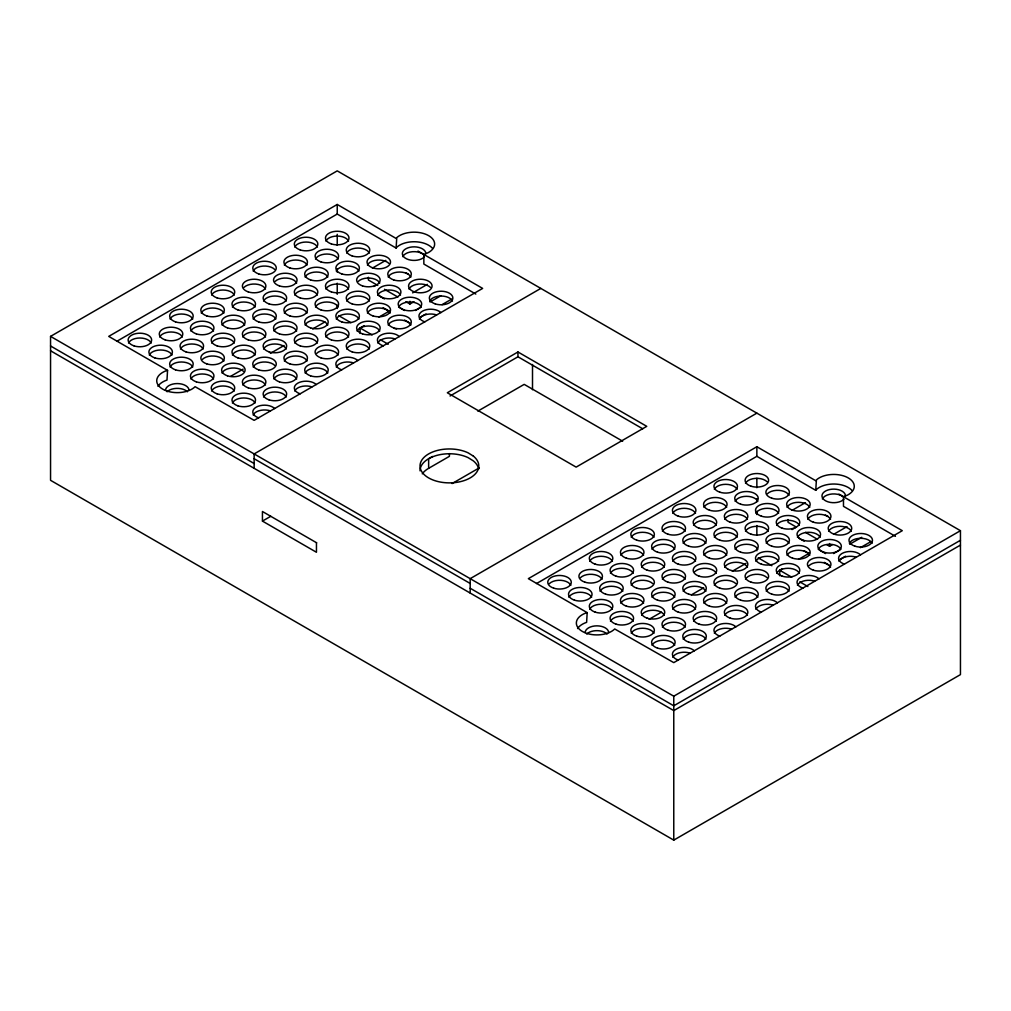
<?xml version="1.0" encoding="UTF-8"?>
<svg xmlns="http://www.w3.org/2000/svg" width="1011" height="1011" viewBox="0 0 1011 1011"><rect width="100%" height="100%" fill="white"/><g stroke="black" fill="none" stroke-linecap="round" stroke-linejoin="round"><path stroke-width="1.5" d="M116.884 341.276L337.232 214.054L396.11 248.049L396.767 237.636A20.561 11.879 0 0 1 427.337 234.956A20.561 11.879 0 0 1 427.956 252.801L423.849 254.456L423.849 264.061L475.815 294.062M396.11 248.049L396.767 247.227A20.561 11.879 0 0 1 432.354 248.163M536.512 583.549L756.86 456.327L815.751 490.322L816.408 479.909A20.561 11.879 0 0 1 846.978 477.23A20.561 11.879 0 0 1 847.597 495.074L843.477 496.73L843.477 506.334L895.443 536.335M815.751 490.322L816.408 489.501A20.561 11.879 0 0 1 851.982 490.436M50.55 336.385L337.232 170.872L960.45 530.687L960.45 674.615L673.768 840.128L50.55 480.313L50.55 336.385L673.768 696.2L960.45 530.687M396.11 238.444L337.232 204.462L108.72 336.385L167.548 370.355L166.992 380.073A20.561 11.879 0 0 0 157.943 386.303M372.414 268.105L385.81 260.358M373.754 286.517L376.433 284.976M230.849 376.218L243.12 369.141M270.392 353.382L284.04 345.509M312.677 328.979L324.961 321.89M412.614 292.861L427.362 284.356M360.08 333.478L360.08 327.994L364.124 325.656M378.948 317.1L389.728 310.882M405.916 301.682L409.935 304.008L413.967 301.682M415.306 310.503L420.664 307.407M430.041 301.998L440.771 295.806M420.664 316.999L426.023 313.916M442.11 304.627L451.487 299.205M540.822 288.413L254.14 453.926L254.14 468.32M517.961 351.98L447.33 392.761L576.131 467.12L646.762 426.339L517.961 351.98L517.961 356.782L642.693 428.79M450.047 395.983L517.961 356.782M316.67 542.806L262.443 511.503L262.443 521.095L270.758 516.292M477.874 411.111L524.191 384.37L622.65 441.2M432.531 456.479L428.639 458.729L428.639 468.32A29.382 16.96 0 0 0 422.269 473.818M428.639 468.32L449.415 456.327L449.415 453.585M452.094 483.561L479.302 467.853M756.86 413.145L470.178 578.658L470.178 593.053M815.751 480.718L756.86 446.736L528.349 578.658L587.176 612.628L586.62 622.346A20.561 11.879 0 0 0 577.584 628.577M792.043 510.378L805.451 502.631M792.043 529.562L796.061 527.249M649.113 619.288L661.384 612.198M691.398 594.872L703.669 587.783M732.318 571.253L745.954 563.38M833.595 534.364L847.003 526.63M779.721 575.752L779.721 570.267L782.413 568.713M798.576 559.374L809.356 553.156M826.897 544.727L829.576 546.281L832.255 544.727M833.595 553.548L840.293 549.681M849.682 544.272L861.738 537.309M838.953 560.056L845.651 556.189M860.399 547.671L871.128 541.479M960.45 540.278L673.768 705.792L470.178 588.25M960.45 545.081L673.768 710.594L50.55 350.779M167.548 370.355L166.992 370.481A20.561 11.879 0 0 0 162.733 389.159A20.561 11.879 0 0 0 195.085 386.695L254.14 420.349L482.651 288.413L417.985 251.082M587.176 612.628L586.62 612.754A20.561 11.879 0 0 0 582.361 631.433A20.561 11.879 0 0 0 614.713 628.968L673.768 662.622L902.28 530.687L838.953 494.126M377.773 285.431L368.396 280.022L368.396 277.279M384.471 289.298L397.879 297.044M796.061 526.933L788.024 522.295L788.024 519.553M805.451 532.355L817.507 539.318M377.773 295.022L384.471 298.902M399.219 307.407L404.577 310.503M798.753 538.079L804.111 541.176M818.847 549.681L825.557 553.548M383.131 307.723L389.842 311.59M404.577 320.095L409.935 323.191M804.111 550.768L809.47 553.864M824.218 562.369L829.576 565.465M338.597 315.584L350.88 322.673M360.08 327.994L372.149 334.957M380.187 339.595L388.224 344.245M758.225 557.857L771.873 565.743M779.721 570.267L791.777 577.23M799.815 581.868L807.865 586.519M254.14 458.729L470.178 583.461M50.55 345.977L254.14 463.518M262.443 521.095L316.456 552.271L316.456 542.68M829.576 543.539L829.576 546.281M756.86 446.736L756.86 456.327M756.86 478.254L756.86 487.719M756.86 498.752L756.86 501.898M756.86 511.364L756.86 514.511M756.86 525.543L756.86 535.009M756.86 547.621L756.86 550.768M673.768 696.2L673.768 840.128M532.506 364.491L532.506 389.715M409.935 301.265L409.935 304.008M337.232 204.462L337.232 214.054M337.232 234.312L337.232 245.357M337.232 269.04L337.232 272.186M337.232 283.232L337.232 294.289M337.232 305.335L337.232 308.494M827.857 516.179A11.753 6.786 0 0 1 825.418 515.092M408.217 273.905A11.753 6.786 0 0 1 405.79 272.818M844.476 564.151A11.753 6.786 0 0 1 842.037 553.472A11.753 6.786 0 0 1 860.525 554.875M802.924 588.137A11.753 6.786 0 0 1 800.485 577.458A11.753 6.786 0 0 1 818.973 578.861M761.371 612.123A11.753 6.786 0 0 1 758.945 601.444A11.753 6.786 0 0 1 777.434 602.859M719.832 636.109A11.753 6.786 0 0 1 717.393 625.443A11.753 6.786 0 0 1 735.882 626.845M678.28 660.095A11.753 6.786 0 0 1 675.841 649.428A11.753 6.786 0 0 1 694.33 650.831M843.907 499.295A11.753 6.786 0 0 1 824.723 500.268A11.753 6.786 0 0 1 829.715 489.526A11.753 6.786 0 0 1 845.474 495.908M585.154 632.633A11.753 6.786 0 0 1 596.907 625.847A11.753 6.786 0 0 1 608.66 632.633M586.734 634.036A11.753 6.786 0 0 1 607.08 634.036M610.48 621.285A11.753 6.786 0 0 1 621.828 616.255A11.753 6.786 0 0 1 633.189 621.285M631.256 633.278A11.753 6.786 0 0 1 642.604 628.248A11.753 6.786 0 0 1 653.965 633.278M652.032 645.271A11.753 6.786 0 0 1 663.38 640.241A11.753 6.786 0 0 1 674.729 645.271M672.808 657.264A11.753 6.786 0 0 1 690.033 653.144M589.704 609.292A11.753 6.786 0 0 1 601.065 604.262A11.753 6.786 0 0 1 612.413 609.292M568.94 597.299A11.753 6.786 0 0 1 580.289 592.269A11.753 6.786 0 0 1 591.637 597.299M549.339 583.663A11.753 6.786 0 0 1 561.042 580.327A11.753 6.786 0 0 1 570.861 585.306M683.196 639.268A11.753 6.786 0 0 1 694.544 634.238A11.753 6.786 0 0 1 705.893 639.268M662.42 627.275A11.753 6.786 0 0 1 673.768 622.245A11.753 6.786 0 0 1 685.117 627.275M641.644 615.282A11.753 6.786 0 0 1 652.992 610.252A11.753 6.786 0 0 1 664.341 615.282M620.868 603.289A11.753 6.786 0 0 1 632.216 598.259A11.753 6.786 0 0 1 643.577 603.289M600.092 591.296A11.753 6.786 0 0 1 611.453 586.266A11.753 6.786 0 0 1 622.801 591.296M580.491 577.673A11.753 6.786 0 0 1 592.206 574.336A11.753 6.786 0 0 1 602.025 579.303M714.347 633.278A11.753 6.786 0 0 1 731.585 629.158M693.584 621.285A11.753 6.786 0 0 1 704.932 616.255A11.753 6.786 0 0 1 716.281 621.285M672.808 609.292A11.753 6.786 0 0 1 684.156 604.262A11.753 6.786 0 0 1 695.505 609.292M652.032 597.299A11.753 6.786 0 0 1 663.38 592.269A11.753 6.786 0 0 1 674.729 597.299M631.256 585.306A11.753 6.786 0 0 1 641.075 580.327A11.753 6.786 0 0 1 652.79 583.663M610.48 573.313A11.753 6.786 0 0 1 621.828 568.283A11.753 6.786 0 0 1 633.189 573.313M589.704 561.307A11.753 6.786 0 0 1 601.065 556.29A11.753 6.786 0 0 1 612.413 561.307M641.644 567.31A11.753 6.786 0 0 1 652.992 562.28A11.753 6.786 0 0 1 664.341 567.31M620.868 555.317A11.753 6.786 0 0 1 632.216 550.287A11.753 6.786 0 0 1 643.577 555.317M662.42 579.303A11.753 6.786 0 0 1 673.768 574.273A11.753 6.786 0 0 1 685.117 579.303M683.196 591.296A11.753 6.786 0 0 1 694.544 586.266A11.753 6.786 0 0 1 705.893 591.296M703.972 603.289A11.753 6.786 0 0 1 715.32 598.259A11.753 6.786 0 0 1 726.669 603.289M724.735 615.282A11.753 6.786 0 0 1 736.096 610.252A11.753 6.786 0 0 1 747.445 615.282M631.256 537.321A11.753 6.786 0 0 1 642.604 532.291A11.753 6.786 0 0 1 653.965 537.321M652.032 549.314A11.753 6.786 0 0 1 663.38 544.284A11.753 6.786 0 0 1 674.729 549.314M672.808 561.307A11.753 6.786 0 0 1 684.156 556.29A11.753 6.786 0 0 1 695.505 561.307M694.759 571.67A11.753 6.786 0 0 1 706.462 568.334A11.753 6.786 0 0 1 716.281 573.313M714.347 585.306A11.753 6.786 0 0 1 724.167 580.327A11.753 6.786 0 0 1 735.882 583.663M735.123 597.299A11.753 6.786 0 0 1 746.472 592.269A11.753 6.786 0 0 1 757.833 597.299M755.899 609.292A11.753 6.786 0 0 1 773.124 605.172M766.287 591.296A11.753 6.786 0 0 1 777.636 586.266A11.753 6.786 0 0 1 788.984 591.296M745.511 579.303A11.753 6.786 0 0 1 755.331 574.336A11.753 6.786 0 0 1 767.046 577.673M724.735 567.31A11.753 6.786 0 0 1 736.096 562.28A11.753 6.786 0 0 1 747.445 567.31M703.972 555.317A11.753 6.786 0 0 1 715.32 550.287A11.753 6.786 0 0 1 726.669 555.317M683.196 543.324A11.753 6.786 0 0 1 694.544 538.294A11.753 6.786 0 0 1 705.893 543.324M662.42 531.331A11.753 6.786 0 0 1 673.768 526.301A11.753 6.786 0 0 1 685.117 531.331M672.808 513.335A11.753 6.786 0 0 1 684.156 508.306A11.753 6.786 0 0 1 695.505 513.335M693.584 525.328A11.753 6.786 0 0 1 704.932 520.299A11.753 6.786 0 0 1 716.281 525.328M714.347 537.321A11.753 6.786 0 0 1 725.708 532.291A11.753 6.786 0 0 1 737.057 537.321M735.123 549.314A11.753 6.786 0 0 1 746.472 544.284A11.753 6.786 0 0 1 757.833 549.314M755.899 561.307A11.753 6.786 0 0 1 767.248 556.29A11.753 6.786 0 0 1 778.609 561.307M776.675 573.313A11.753 6.786 0 0 1 788.024 568.283A11.753 6.786 0 0 1 799.372 573.313M797.452 585.306A11.753 6.786 0 0 1 814.676 581.186M809.015 565.68A11.753 6.786 0 0 1 820.717 562.343A11.753 6.786 0 0 1 830.537 567.31M787.063 555.317A11.753 6.786 0 0 1 798.412 550.287A11.753 6.786 0 0 1 809.76 555.317M766.287 543.324A11.753 6.786 0 0 1 777.636 538.294A11.753 6.786 0 0 1 788.984 543.324M745.511 531.331A11.753 6.786 0 0 1 756.86 526.301A11.753 6.786 0 0 1 768.221 531.331M724.735 519.338A11.753 6.786 0 0 1 736.096 514.308A11.753 6.786 0 0 1 747.445 519.338M703.972 507.345A11.753 6.786 0 0 1 715.32 502.315A11.753 6.786 0 0 1 726.669 507.345M714.347 489.349A11.753 6.786 0 0 1 725.708 484.32A11.753 6.786 0 0 1 737.057 489.349M735.123 501.342A11.753 6.786 0 0 1 746.472 496.313A11.753 6.786 0 0 1 757.833 501.342M755.899 513.335A11.753 6.786 0 0 1 767.248 508.306A11.753 6.786 0 0 1 778.609 513.335M776.675 525.328A11.753 6.786 0 0 1 788.024 520.299A11.753 6.786 0 0 1 799.372 525.328M797.452 537.321A11.753 6.786 0 0 1 808.8 532.291A11.753 6.786 0 0 1 820.148 537.321M818.228 549.314A11.753 6.786 0 0 1 829.576 544.284A11.753 6.786 0 0 1 840.925 549.314M838.991 561.307A11.753 6.786 0 0 1 856.229 557.187M849.379 543.324A11.753 6.786 0 0 1 860.74 538.294A11.753 6.786 0 0 1 872.089 543.324M828.616 531.331A11.753 6.786 0 0 1 839.964 526.301A11.753 6.786 0 0 1 851.313 531.331M807.84 519.338A11.753 6.786 0 0 1 819.188 514.308A11.753 6.786 0 0 1 830.537 519.338M787.063 507.345A11.753 6.786 0 0 1 798.412 502.315A11.753 6.786 0 0 1 809.76 507.345M767.463 493.709A11.753 6.786 0 0 1 779.178 490.373A11.753 6.786 0 0 1 788.984 495.352M745.511 483.359A11.753 6.786 0 0 1 755.331 478.38A11.753 6.786 0 0 1 767.046 481.716M822.373 498.941A11.753 6.786 0 0 1 832.192 493.975A11.753 6.786 0 0 1 843.907 497.311M424.835 321.877A11.753 6.786 0 0 1 422.408 311.198A11.753 6.786 0 0 1 440.897 312.601M383.295 345.863A11.753 6.786 0 0 1 380.856 335.184A11.753 6.786 0 0 1 399.345 336.587M341.743 369.849A11.753 6.786 0 0 1 339.304 359.17A11.753 6.786 0 0 1 357.793 360.586M300.191 393.835A11.753 6.786 0 0 1 297.765 383.169A11.753 6.786 0 0 1 316.241 384.572M258.652 417.821A11.753 6.786 0 0 1 256.213 407.155A11.753 6.786 0 0 1 274.701 408.558M424.266 257.021A11.753 6.786 0 0 1 405.095 257.995A11.753 6.786 0 0 1 410.074 247.253A11.753 6.786 0 0 1 425.846 253.635M165.526 390.36A11.753 6.786 0 0 1 177.266 383.573A11.753 6.786 0 0 1 189.019 390.36M167.093 391.762A11.753 6.786 0 0 1 187.452 391.762M190.852 379.011A11.753 6.786 0 0 1 202.2 373.982A11.753 6.786 0 0 1 213.548 379.011M211.628 391.004A11.753 6.786 0 0 1 222.976 385.975A11.753 6.786 0 0 1 234.325 391.004M232.391 402.997A11.753 6.786 0 0 1 243.752 397.968A11.753 6.786 0 0 1 255.101 402.997M253.167 414.99A11.753 6.786 0 0 1 270.392 410.87M170.075 367.018A11.753 6.786 0 0 1 181.424 361.989A11.753 6.786 0 0 1 192.772 367.018M149.299 355.025A11.753 6.786 0 0 1 160.648 349.996A11.753 6.786 0 0 1 172.009 355.025M128.523 343.032A11.753 6.786 0 0 1 139.872 338.003A11.753 6.786 0 0 1 151.233 343.032M263.555 396.994A11.753 6.786 0 0 1 274.904 391.965A11.753 6.786 0 0 1 286.265 396.994M242.779 385.001A11.753 6.786 0 0 1 254.14 379.972A11.753 6.786 0 0 1 265.489 385.001M222.016 373.008A11.753 6.786 0 0 1 231.822 368.042A11.753 6.786 0 0 1 243.537 371.378M202.415 359.385A11.753 6.786 0 0 1 214.117 356.049A11.753 6.786 0 0 1 223.936 361.015M180.464 349.022A11.753 6.786 0 0 1 191.812 343.993A11.753 6.786 0 0 1 203.16 349.022M159.687 337.029A11.753 6.786 0 0 1 171.036 332A11.753 6.786 0 0 1 182.384 337.029M294.719 391.004A11.753 6.786 0 0 1 311.944 386.884M273.943 379.011A11.753 6.786 0 0 1 285.292 373.982A11.753 6.786 0 0 1 296.653 379.011M253.167 367.018A11.753 6.786 0 0 1 262.986 362.039A11.753 6.786 0 0 1 274.701 365.375M232.391 355.025A11.753 6.786 0 0 1 243.752 349.996A11.753 6.786 0 0 1 255.101 355.025M211.628 343.032A11.753 6.786 0 0 1 222.976 338.003A11.753 6.786 0 0 1 234.325 343.032M190.852 331.039A11.753 6.786 0 0 1 202.2 326.01A11.753 6.786 0 0 1 213.548 331.039M170.075 319.034A11.753 6.786 0 0 1 181.424 314.017A11.753 6.786 0 0 1 192.772 319.034M222.016 325.036A11.753 6.786 0 0 1 233.364 320.007A11.753 6.786 0 0 1 244.713 325.036M201.24 313.044A11.753 6.786 0 0 1 212.588 308.014A11.753 6.786 0 0 1 223.936 313.044M242.779 337.029A11.753 6.786 0 0 1 254.14 332A11.753 6.786 0 0 1 265.489 337.029M263.555 349.022A11.753 6.786 0 0 1 274.904 343.993A11.753 6.786 0 0 1 286.265 349.022M284.331 361.015A11.753 6.786 0 0 1 295.68 355.986A11.753 6.786 0 0 1 307.028 361.015M305.107 373.008A11.753 6.786 0 0 1 316.456 367.979A11.753 6.786 0 0 1 327.804 373.008M211.628 295.048A11.753 6.786 0 0 1 222.976 290.018A11.753 6.786 0 0 1 234.325 295.048M232.391 307.041A11.753 6.786 0 0 1 243.752 302.011A11.753 6.786 0 0 1 255.101 307.041M253.167 319.034A11.753 6.786 0 0 1 264.528 314.017A11.753 6.786 0 0 1 275.877 319.034M273.943 331.039A11.753 6.786 0 0 1 285.292 326.01A11.753 6.786 0 0 1 296.653 331.039M294.719 343.032A11.753 6.786 0 0 1 306.068 338.003A11.753 6.786 0 0 1 317.416 343.032M316.67 353.382A11.753 6.786 0 0 1 328.373 350.046A11.753 6.786 0 0 1 338.192 355.025M336.271 367.018A11.753 6.786 0 0 1 353.496 362.898M346.659 349.022A11.753 6.786 0 0 1 358.008 343.993A11.753 6.786 0 0 1 369.356 349.022M325.883 337.029A11.753 6.786 0 0 1 337.232 332A11.753 6.786 0 0 1 348.58 337.029M305.107 325.036A11.753 6.786 0 0 1 316.456 320.007A11.753 6.786 0 0 1 327.804 325.036M284.331 313.044A11.753 6.786 0 0 1 295.68 308.014A11.753 6.786 0 0 1 307.028 313.044M263.555 301.051A11.753 6.786 0 0 1 274.904 296.021A11.753 6.786 0 0 1 286.265 301.051M243.954 287.415A11.753 6.786 0 0 1 255.669 284.078A11.753 6.786 0 0 1 265.489 289.058M253.167 271.062A11.753 6.786 0 0 1 262.986 266.095A11.753 6.786 0 0 1 274.701 269.431M275.118 281.424A11.753 6.786 0 0 1 286.833 278.088A11.753 6.786 0 0 1 296.653 283.055M294.719 295.048A11.753 6.786 0 0 1 306.068 290.018A11.753 6.786 0 0 1 317.416 295.048M315.495 307.041A11.753 6.786 0 0 1 326.844 302.011A11.753 6.786 0 0 1 338.192 307.041M336.271 319.034A11.753 6.786 0 0 1 347.62 314.017A11.753 6.786 0 0 1 358.968 319.034M357.035 331.039A11.753 6.786 0 0 1 368.396 326.01A11.753 6.786 0 0 1 379.744 331.039M377.811 343.032A11.753 6.786 0 0 1 395.036 338.912M388.199 325.036A11.753 6.786 0 0 1 399.547 320.007A11.753 6.786 0 0 1 410.908 325.036M367.423 313.044A11.753 6.786 0 0 1 378.784 308.014A11.753 6.786 0 0 1 390.132 313.044M346.659 301.051A11.753 6.786 0 0 1 358.008 296.021A11.753 6.786 0 0 1 369.356 301.051M325.883 289.058A11.753 6.786 0 0 1 337.232 284.028A11.753 6.786 0 0 1 348.58 289.058M305.107 277.065A11.753 6.786 0 0 1 316.456 272.035A11.753 6.786 0 0 1 327.804 277.065M284.331 265.072A11.753 6.786 0 0 1 295.68 260.042A11.753 6.786 0 0 1 307.028 265.072M294.719 247.076A11.753 6.786 0 0 1 306.068 242.046A11.753 6.786 0 0 1 317.416 247.076M315.495 259.069A11.753 6.786 0 0 1 326.844 254.039A11.753 6.786 0 0 1 338.192 259.069M336.271 271.062A11.753 6.786 0 0 1 347.62 266.032A11.753 6.786 0 0 1 358.968 271.062M358.21 281.424A11.753 6.786 0 0 1 369.925 278.088A11.753 6.786 0 0 1 379.744 283.055M377.811 295.048A11.753 6.786 0 0 1 389.172 290.018A11.753 6.786 0 0 1 400.52 295.048M398.587 307.041A11.753 6.786 0 0 1 409.935 302.011A11.753 6.786 0 0 1 421.296 307.041M419.363 319.034A11.753 6.786 0 0 1 436.588 314.914M429.751 301.051A11.753 6.786 0 0 1 441.099 296.021A11.753 6.786 0 0 1 452.448 301.051M408.975 289.058A11.753 6.786 0 0 1 418.794 284.078A11.753 6.786 0 0 1 430.509 287.415M388.199 277.065A11.753 6.786 0 0 1 399.547 272.035A11.753 6.786 0 0 1 410.908 277.065M367.423 265.072A11.753 6.786 0 0 1 377.242 260.092A11.753 6.786 0 0 1 388.957 263.429M346.659 253.079A11.753 6.786 0 0 1 358.008 248.049A11.753 6.786 0 0 1 369.356 253.079M325.883 241.086A11.753 6.786 0 0 1 337.232 236.056A11.753 6.786 0 0 1 348.58 241.086M402.744 256.668A11.753 6.786 0 0 1 412.564 251.701A11.753 6.786 0 0 1 424.266 255.037M420.033 470.835A29.382 16.96 0 0 1 436.828 455.392A29.382 16.96 0 0 1 468.156 457.654L473.363 460.902A29.382 16.96 0 0 1 478.658 469.129M394.758 328.626A7.342 4.246 0 0 1 396.565 328.992M473.363 456.1L468.156 452.852A29.382 16.96 0 0 0 420.98 461.635A29.382 16.96 0 0 0 454.697 482.601A29.382 16.96 0 0 0 473.363 456.1M750.983 486.19A11.753 6.786 0 0 0 768.613 480.313A11.753 6.786 0 0 0 750.983 474.437A11.753 6.786 0 0 0 750.983 486.19M771.759 498.183A11.753 6.786 0 0 0 789.389 492.306A11.753 6.786 0 0 0 771.759 486.43A11.753 6.786 0 0 0 771.759 498.183M792.536 510.176A11.753 6.786 0 0 0 810.165 504.299A11.753 6.786 0 0 0 792.536 498.423A11.753 6.786 0 0 0 792.536 510.176M813.312 522.169A11.753 6.786 0 0 0 830.941 516.292A11.753 6.786 0 0 0 813.312 510.416A11.753 6.786 0 0 0 813.312 522.169M834.088 534.162A11.753 6.786 0 0 0 851.717 528.285A11.753 6.786 0 0 0 834.088 522.409A11.753 6.786 0 0 0 834.088 534.162M854.864 546.155A11.753 6.786 0 0 0 872.48 540.278A11.753 6.786 0 0 0 854.864 534.402A11.753 6.786 0 0 0 854.864 546.155M719.832 492.18A11.753 6.786 0 0 0 737.461 486.304A11.753 6.786 0 0 0 719.832 480.427A11.753 6.786 0 0 0 719.832 492.18M740.608 504.173A11.753 6.786 0 0 0 758.225 498.297A11.753 6.786 0 0 0 740.608 492.433A11.753 6.786 0 0 0 740.608 504.173M761.371 516.166A11.753 6.786 0 0 0 779.001 510.302A11.753 6.786 0 0 0 761.371 504.426A11.753 6.786 0 0 0 761.371 516.166M782.148 528.172A11.753 6.786 0 0 0 799.777 522.295A11.753 6.786 0 0 0 782.148 516.419A11.753 6.786 0 0 0 782.148 528.172M802.924 540.165A11.753 6.786 0 0 0 820.553 534.288A11.753 6.786 0 0 0 802.924 528.412A11.753 6.786 0 0 0 802.924 540.165M823.7 552.158A11.753 6.786 0 0 0 841.329 546.281A11.753 6.786 0 0 0 823.7 540.405A11.753 6.786 0 0 0 823.7 552.158M709.444 510.176A11.753 6.786 0 0 0 727.073 504.299A11.753 6.786 0 0 0 709.444 498.423A11.753 6.786 0 0 0 709.444 510.176M730.22 522.169A11.753 6.786 0 0 0 747.837 516.292A11.753 6.786 0 0 0 730.22 510.416A11.753 6.786 0 0 0 730.22 522.169M750.983 534.162A11.753 6.786 0 0 0 768.613 528.285A11.753 6.786 0 0 0 750.983 522.409A11.753 6.786 0 0 0 750.983 534.162M771.759 546.155A11.753 6.786 0 0 0 789.389 540.278A11.753 6.786 0 0 0 771.759 534.402A11.753 6.786 0 0 0 771.759 546.155M792.536 558.148A11.753 6.786 0 0 0 810.165 552.271A11.753 6.786 0 0 0 792.536 546.395A11.753 6.786 0 0 0 792.536 558.148M813.312 570.141A11.753 6.786 0 0 0 830.941 564.264A11.753 6.786 0 0 0 813.312 558.388A11.753 6.786 0 0 0 813.312 570.141M678.28 516.166A11.753 6.786 0 0 0 695.909 510.302A11.753 6.786 0 0 0 678.28 504.426A11.753 6.786 0 0 0 678.28 516.166M699.056 528.172A11.753 6.786 0 0 0 716.685 522.295A11.753 6.786 0 0 0 699.056 516.419A11.753 6.786 0 0 0 699.056 528.172M719.832 540.165A11.753 6.786 0 0 0 737.461 534.288A11.753 6.786 0 0 0 719.832 528.412A11.753 6.786 0 0 0 719.832 540.165M740.608 552.158A11.753 6.786 0 0 0 758.225 546.281A11.753 6.786 0 0 0 740.608 540.405A11.753 6.786 0 0 0 740.608 552.158M761.371 564.151A11.753 6.786 0 0 0 779.001 558.274A11.753 6.786 0 0 0 761.371 552.398A11.753 6.786 0 0 0 761.371 564.151M782.148 576.144A11.753 6.786 0 0 0 799.777 570.267A11.753 6.786 0 0 0 782.148 564.391A11.753 6.786 0 0 0 782.148 576.144M667.892 534.162A11.753 6.786 0 0 0 685.521 528.285A11.753 6.786 0 0 0 667.892 522.409A11.753 6.786 0 0 0 667.892 534.162M688.668 546.155A11.753 6.786 0 0 0 706.297 540.278A11.753 6.786 0 0 0 688.668 534.402A11.753 6.786 0 0 0 688.668 546.155M709.444 558.148A11.753 6.786 0 0 0 727.073 552.271A11.753 6.786 0 0 0 709.444 546.395A11.753 6.786 0 0 0 709.444 558.148M727.781 569.067A11.753 6.786 0 0 0 747.445 566.021A11.753 6.786 0 0 0 733.051 557.718A11.753 6.786 0 0 0 727.781 569.067M750.983 582.134A11.753 6.786 0 0 0 768.613 576.257A11.753 6.786 0 0 0 750.983 570.381A11.753 6.786 0 0 0 750.983 582.134M771.759 594.127A11.753 6.786 0 0 0 789.389 588.25A11.753 6.786 0 0 0 771.759 582.374A11.753 6.786 0 0 0 771.759 594.127M636.728 540.165A11.753 6.786 0 0 0 654.357 534.288A11.753 6.786 0 0 0 636.728 528.412A11.753 6.786 0 0 0 636.728 540.165M657.504 552.158A11.753 6.786 0 0 0 675.133 546.281A11.753 6.786 0 0 0 657.504 540.405A11.753 6.786 0 0 0 657.504 552.158M678.28 564.151A11.753 6.786 0 0 0 695.909 558.274A11.753 6.786 0 0 0 678.28 552.398A11.753 6.786 0 0 0 678.28 564.151M699.056 576.144A11.753 6.786 0 0 0 716.685 570.267A11.753 6.786 0 0 0 699.056 564.391A11.753 6.786 0 0 0 699.056 576.144M719.832 588.137A11.753 6.786 0 0 0 737.461 582.26A11.753 6.786 0 0 0 719.832 576.384A11.753 6.786 0 0 0 719.832 588.137M740.608 600.13A11.753 6.786 0 0 0 758.225 594.253A11.753 6.786 0 0 0 740.608 588.377A11.753 6.786 0 0 0 740.608 600.13M626.34 558.148A11.753 6.786 0 0 0 643.969 552.271A11.753 6.786 0 0 0 626.34 546.395A11.753 6.786 0 0 0 626.34 558.148M647.116 570.141A11.753 6.786 0 0 0 664.745 564.264A11.753 6.786 0 0 0 647.116 558.388A11.753 6.786 0 0 0 647.116 570.141M667.892 582.134A11.753 6.786 0 0 0 685.521 576.257A11.753 6.786 0 0 0 667.892 570.381A11.753 6.786 0 0 0 667.892 582.134M688.668 594.127A11.753 6.786 0 0 0 706.297 588.25A11.753 6.786 0 0 0 688.668 582.374A11.753 6.786 0 0 0 688.668 594.127M709.444 606.12A11.753 6.786 0 0 0 727.073 600.256A11.753 6.786 0 0 0 709.444 594.38A11.753 6.786 0 0 0 709.444 606.12M730.22 618.125A11.753 6.786 0 0 0 747.837 612.249A11.753 6.786 0 0 0 730.22 606.373A11.753 6.786 0 0 0 730.22 618.125M595.188 564.151A11.753 6.786 0 0 0 612.818 558.274A11.753 6.786 0 0 0 595.188 552.398A11.753 6.786 0 0 0 595.188 564.151M615.964 576.144A11.753 6.786 0 0 0 633.581 570.267A11.753 6.786 0 0 0 615.964 564.391A11.753 6.786 0 0 0 615.964 576.144M636.728 588.137A11.753 6.786 0 0 0 654.357 582.26A11.753 6.786 0 0 0 636.728 576.384A11.753 6.786 0 0 0 636.728 588.137M657.504 600.13A11.753 6.786 0 0 0 675.133 594.253A11.753 6.786 0 0 0 657.504 588.377A11.753 6.786 0 0 0 657.504 600.13M678.28 612.123A11.753 6.786 0 0 0 695.909 606.246A11.753 6.786 0 0 0 678.28 600.37A11.753 6.786 0 0 0 678.28 612.123M699.056 624.116A11.753 6.786 0 0 0 716.685 618.239A11.753 6.786 0 0 0 699.056 612.363A11.753 6.786 0 0 0 699.056 624.116M584.8 582.134A11.753 6.786 0 0 0 602.43 576.257A11.753 6.786 0 0 0 584.8 570.381A11.753 6.786 0 0 0 584.8 582.134M605.576 594.127A11.753 6.786 0 0 0 623.193 588.25A11.753 6.786 0 0 0 605.576 582.374A11.753 6.786 0 0 0 605.576 594.127M626.34 606.12A11.753 6.786 0 0 0 643.969 600.256A11.753 6.786 0 0 0 626.34 594.38A11.753 6.786 0 0 0 626.34 606.12M647.116 618.125A11.753 6.786 0 0 0 664.745 612.249A11.753 6.786 0 0 0 647.116 606.373A11.753 6.786 0 0 0 647.116 618.125M667.892 630.118A11.753 6.786 0 0 0 685.521 624.242A11.753 6.786 0 0 0 667.892 618.366A11.753 6.786 0 0 0 667.892 630.118M688.668 642.111A11.753 6.786 0 0 0 706.297 636.235A11.753 6.786 0 0 0 688.668 630.358A11.753 6.786 0 0 0 688.668 642.111M553.636 588.137A11.753 6.786 0 0 0 571.266 582.26A11.753 6.786 0 0 0 553.636 576.384A11.753 6.786 0 0 0 553.636 588.137M574.412 600.13A11.753 6.786 0 0 0 592.042 594.253A11.753 6.786 0 0 0 574.412 588.377A11.753 6.786 0 0 0 574.412 600.13M595.188 612.123A11.753 6.786 0 0 0 612.818 606.246A11.753 6.786 0 0 0 595.188 600.37A11.753 6.786 0 0 0 595.188 612.123M615.964 624.116A11.753 6.786 0 0 0 633.581 618.239A11.753 6.786 0 0 0 615.964 612.363A11.753 6.786 0 0 0 615.964 624.116M636.728 636.109A11.753 6.786 0 0 0 654.357 630.232A11.753 6.786 0 0 0 636.728 624.356A11.753 6.786 0 0 0 636.728 636.109M657.504 648.102A11.753 6.786 0 0 0 675.133 642.225A11.753 6.786 0 0 0 657.504 636.349A11.753 6.786 0 0 0 657.504 648.102M331.355 243.916A11.753 6.786 0 0 0 348.985 238.04A11.753 6.786 0 0 0 331.355 232.164A11.753 6.786 0 0 0 331.355 243.916M352.131 255.909A11.753 6.786 0 0 0 369.761 250.033A11.753 6.786 0 0 0 352.131 244.156A11.753 6.786 0 0 0 352.131 255.909M372.907 267.902A11.753 6.786 0 0 0 390.524 262.026A11.753 6.786 0 0 0 372.907 256.149A11.753 6.786 0 0 0 372.907 267.902M393.671 279.895A11.753 6.786 0 0 0 411.3 274.019A11.753 6.786 0 0 0 393.671 268.142A11.753 6.786 0 0 0 393.671 279.895M414.447 291.888A11.753 6.786 0 0 0 432.076 286.012A11.753 6.786 0 0 0 414.447 280.135A11.753 6.786 0 0 0 414.447 291.888M435.223 303.881A11.753 6.786 0 0 0 452.852 298.005A11.753 6.786 0 0 0 435.223 292.128A11.753 6.786 0 0 0 435.223 303.881M300.191 249.907A11.753 6.786 0 0 0 317.82 244.03A11.753 6.786 0 0 0 300.191 238.154A11.753 6.786 0 0 0 300.191 249.907M320.967 261.9A11.753 6.786 0 0 0 338.597 256.023A11.753 6.786 0 0 0 320.967 250.159A11.753 6.786 0 0 0 320.967 261.9M341.743 273.893A11.753 6.786 0 0 0 359.373 268.029A11.753 6.786 0 0 0 341.743 262.152A11.753 6.786 0 0 0 341.743 273.893M362.519 285.898A11.753 6.786 0 0 0 380.149 280.022A11.753 6.786 0 0 0 362.519 274.145A11.753 6.786 0 0 0 362.519 285.898M383.295 297.891A11.753 6.786 0 0 0 400.912 292.015A11.753 6.786 0 0 0 383.295 286.138A11.753 6.786 0 0 0 383.295 297.891M404.059 309.884A11.753 6.786 0 0 0 421.688 304.008A11.753 6.786 0 0 0 404.059 298.131A11.753 6.786 0 0 0 404.059 309.884M289.803 267.902A11.753 6.786 0 0 0 307.432 262.026A11.753 6.786 0 0 0 289.803 256.149A11.753 6.786 0 0 0 289.803 267.902M310.579 279.895A11.753 6.786 0 0 0 328.209 274.019A11.753 6.786 0 0 0 310.579 268.142A11.753 6.786 0 0 0 310.579 279.895M331.355 291.888A11.753 6.786 0 0 0 348.985 286.012A11.753 6.786 0 0 0 331.355 280.135A11.753 6.786 0 0 0 331.355 291.888M352.131 303.881A11.753 6.786 0 0 0 369.761 298.005A11.753 6.786 0 0 0 352.131 292.128A11.753 6.786 0 0 0 352.131 303.881M372.907 315.874A11.753 6.786 0 0 0 390.524 309.998A11.753 6.786 0 0 0 372.907 304.121A11.753 6.786 0 0 0 372.907 315.874M393.671 327.867A11.753 6.786 0 0 0 411.3 321.991A11.753 6.786 0 0 0 393.671 316.114A11.753 6.786 0 0 0 393.671 327.867M258.652 273.893A11.753 6.786 0 0 0 276.268 268.029A11.753 6.786 0 0 0 258.652 262.152A11.753 6.786 0 0 0 258.652 273.893M279.415 285.898A11.753 6.786 0 0 0 297.044 280.022A11.753 6.786 0 0 0 279.415 274.145A11.753 6.786 0 0 0 279.415 285.898M300.191 297.891A11.753 6.786 0 0 0 317.82 292.015A11.753 6.786 0 0 0 300.191 286.138A11.753 6.786 0 0 0 300.191 297.891M320.967 309.884A11.753 6.786 0 0 0 338.597 304.008A11.753 6.786 0 0 0 320.967 298.131A11.753 6.786 0 0 0 320.967 309.884M341.743 321.877A11.753 6.786 0 0 0 359.373 316.001A11.753 6.786 0 0 0 341.743 310.124A11.753 6.786 0 0 0 341.743 321.877M362.519 333.87A11.753 6.786 0 0 0 380.149 327.994A11.753 6.786 0 0 0 362.519 322.117A11.753 6.786 0 0 0 362.519 333.87M248.264 291.888A11.753 6.786 0 0 0 265.88 286.012A11.753 6.786 0 0 0 248.264 280.135A11.753 6.786 0 0 0 248.264 291.888M269.027 303.881A11.753 6.786 0 0 0 286.656 298.005A11.753 6.786 0 0 0 269.027 292.128A11.753 6.786 0 0 0 269.027 303.881M289.803 315.874A11.753 6.786 0 0 0 307.432 309.998A11.753 6.786 0 0 0 289.803 304.121A11.753 6.786 0 0 0 289.803 315.874M310.579 327.867A11.753 6.786 0 0 0 328.209 321.991A11.753 6.786 0 0 0 310.579 316.114A11.753 6.786 0 0 0 310.579 327.867M331.355 339.86A11.753 6.786 0 0 0 348.985 333.984A11.753 6.786 0 0 0 331.355 328.107A11.753 6.786 0 0 0 331.355 339.86M352.131 351.853A11.753 6.786 0 0 0 369.761 345.977A11.753 6.786 0 0 0 352.131 340.1A11.753 6.786 0 0 0 352.131 351.853M217.1 297.891A11.753 6.786 0 0 0 234.729 292.015A11.753 6.786 0 0 0 217.1 286.138A11.753 6.786 0 0 0 217.1 297.891M237.876 309.884A11.753 6.786 0 0 0 255.505 304.008A11.753 6.786 0 0 0 237.876 298.131A11.753 6.786 0 0 0 237.876 309.884M258.652 321.877A11.753 6.786 0 0 0 276.268 316.001A11.753 6.786 0 0 0 258.652 310.124A11.753 6.786 0 0 0 258.652 321.877M279.415 333.87A11.753 6.786 0 0 0 297.044 327.994A11.753 6.786 0 0 0 279.415 322.117A11.753 6.786 0 0 0 279.415 333.87M300.191 345.863A11.753 6.786 0 0 0 317.82 339.987A11.753 6.786 0 0 0 300.191 334.11A11.753 6.786 0 0 0 300.191 345.863M320.967 357.856A11.753 6.786 0 0 0 338.597 351.98A11.753 6.786 0 0 0 320.967 346.103A11.753 6.786 0 0 0 320.967 357.856M206.712 315.874A11.753 6.786 0 0 0 224.341 309.998A11.753 6.786 0 0 0 206.712 304.121A11.753 6.786 0 0 0 206.712 315.874M227.488 327.867A11.753 6.786 0 0 0 245.117 321.991A11.753 6.786 0 0 0 227.488 316.114A11.753 6.786 0 0 0 227.488 327.867M248.264 339.86A11.753 6.786 0 0 0 265.88 333.984A11.753 6.786 0 0 0 248.264 328.107A11.753 6.786 0 0 0 248.264 339.86M269.027 351.853A11.753 6.786 0 0 0 286.656 345.977A11.753 6.786 0 0 0 269.027 340.1A11.753 6.786 0 0 0 269.027 351.853M289.803 363.846A11.753 6.786 0 0 0 307.432 357.97A11.753 6.786 0 0 0 289.803 352.106A11.753 6.786 0 0 0 289.803 363.846M310.579 375.839A11.753 6.786 0 0 0 328.209 369.975A11.753 6.786 0 0 0 310.579 364.099A11.753 6.786 0 0 0 310.579 375.839M175.548 321.877A11.753 6.786 0 0 0 193.177 316.001A11.753 6.786 0 0 0 175.548 310.124A11.753 6.786 0 0 0 175.548 321.877M196.324 333.87A11.753 6.786 0 0 0 213.953 327.994A11.753 6.786 0 0 0 196.324 322.117A11.753 6.786 0 0 0 196.324 333.87M217.1 345.863A11.753 6.786 0 0 0 234.729 339.987A11.753 6.786 0 0 0 217.1 334.11A11.753 6.786 0 0 0 217.1 345.863M237.876 357.856A11.753 6.786 0 0 0 255.505 351.98A11.753 6.786 0 0 0 237.876 346.103A11.753 6.786 0 0 0 237.876 357.856M258.652 369.849A11.753 6.786 0 0 0 276.268 363.973A11.753 6.786 0 0 0 258.652 358.096A11.753 6.786 0 0 0 258.652 369.849M279.415 381.842A11.753 6.786 0 0 0 297.044 375.966A11.753 6.786 0 0 0 279.415 370.089A11.753 6.786 0 0 0 279.415 381.842M165.159 339.86A11.753 6.786 0 0 0 182.789 333.984A11.753 6.786 0 0 0 165.159 328.107A11.753 6.786 0 0 0 165.159 339.86M185.936 351.853A11.753 6.786 0 0 0 203.565 345.977A11.753 6.786 0 0 0 185.936 340.1A11.753 6.786 0 0 0 185.936 351.853M206.712 363.846A11.753 6.786 0 0 0 224.341 357.97A11.753 6.786 0 0 0 206.712 352.106A11.753 6.786 0 0 0 206.712 363.846M227.488 375.839A11.753 6.786 0 0 0 245.117 369.975A11.753 6.786 0 0 0 227.488 364.099A11.753 6.786 0 0 0 227.488 375.839M248.264 387.845A11.753 6.786 0 0 0 265.88 381.968A11.753 6.786 0 0 0 248.264 376.092A11.753 6.786 0 0 0 248.264 387.845M269.027 399.838A11.753 6.786 0 0 0 286.656 393.961A11.753 6.786 0 0 0 269.027 388.085A11.753 6.786 0 0 0 269.027 399.838M134.008 345.863A11.753 6.786 0 0 0 151.625 339.987A11.753 6.786 0 0 0 134.008 334.11A11.753 6.786 0 0 0 134.008 345.863M154.771 357.856A11.753 6.786 0 0 0 172.401 351.98A11.753 6.786 0 0 0 154.771 346.103A11.753 6.786 0 0 0 154.771 357.856M175.548 369.849A11.753 6.786 0 0 0 193.177 363.973A11.753 6.786 0 0 0 175.548 358.096A11.753 6.786 0 0 0 175.548 369.849M196.324 381.842A11.753 6.786 0 0 0 213.953 375.966A11.753 6.786 0 0 0 196.324 370.089A11.753 6.786 0 0 0 196.324 381.842M217.1 393.835A11.753 6.786 0 0 0 234.729 387.959A11.753 6.786 0 0 0 217.1 382.082A11.753 6.786 0 0 0 217.1 393.835M237.876 405.828A11.753 6.786 0 0 0 255.505 399.952A11.753 6.786 0 0 0 237.876 394.075A11.753 6.786 0 0 0 237.876 405.828"/></g></svg>
